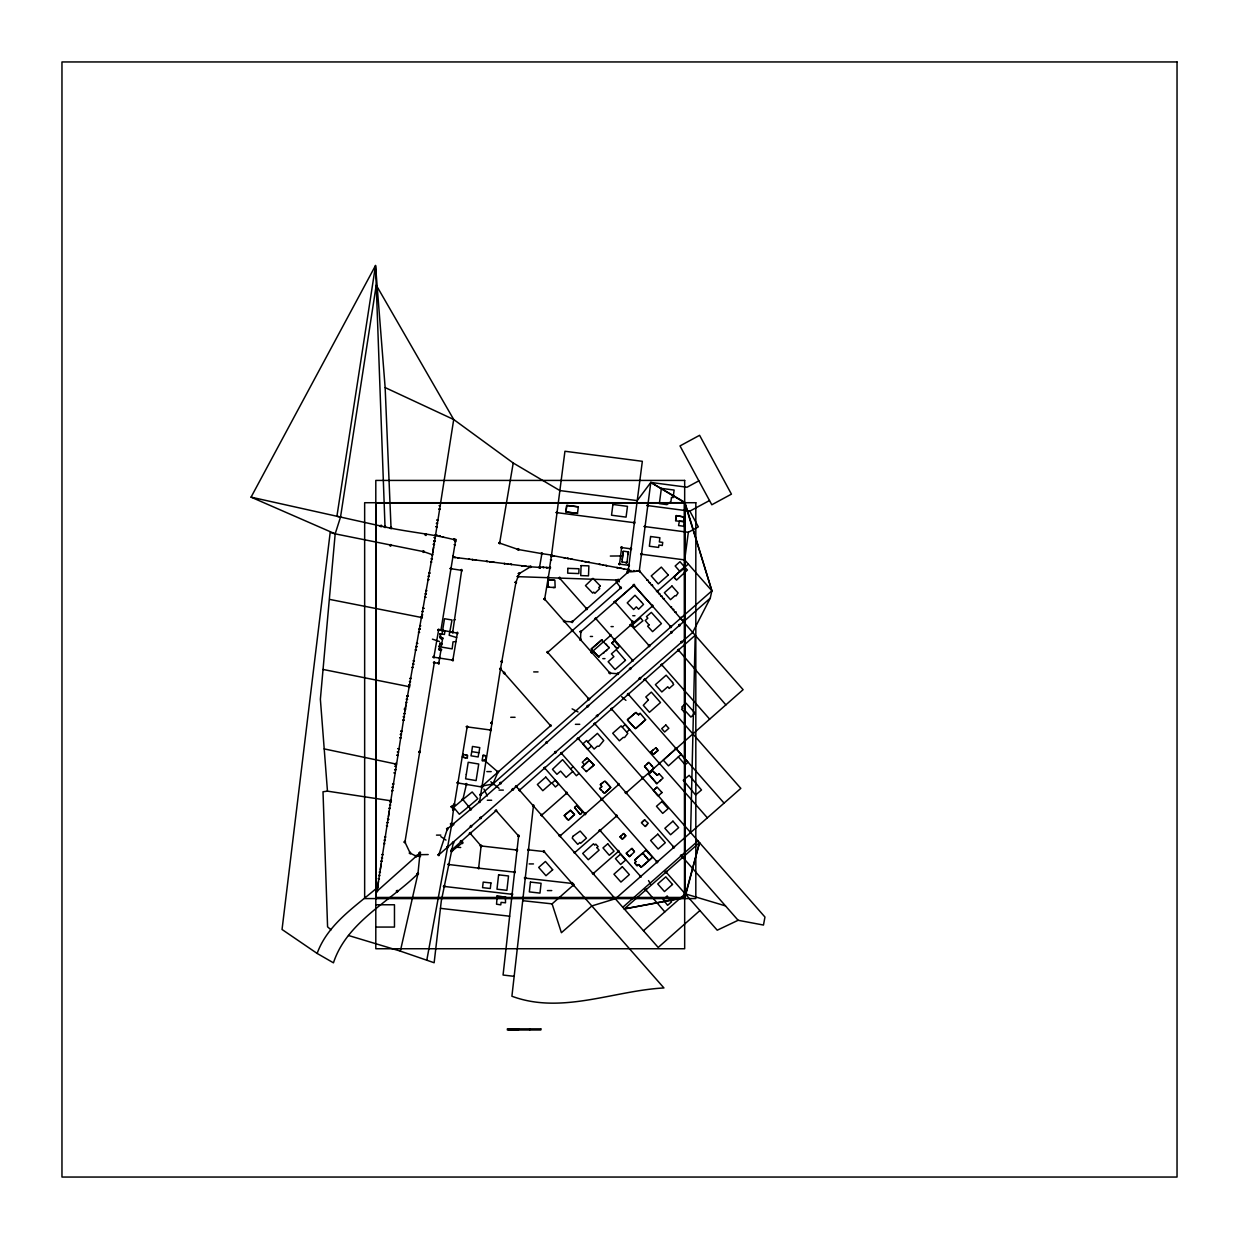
<?xml version="1.0" encoding="UTF-8"?>
<svg xmlns="http://www.w3.org/2000/svg" width="1239" height="1239" viewBox="0 0 1239 1239"><rect width="100%" height="100%" fill="white"/><g stroke="black" fill="none" stroke-linecap="round" stroke-linejoin="round"><path stroke-width="1.5" d="M483.907 788.995L487.345 795.949M628.266 570.498L637.233 500.618L650.8 482.436L684.966 502.414L711.883 590.833L710.241 598.189L479.57 801.819L447.403 828.86L438.792 854.91L516.26 786.517L624.255 908.93L684.966 897.733L699.524 842.582L666.086 872.101L717.226 930.21L738.119 920.283L763.472 925.053L764.959 917.046L690.634 832.562L695.203 635.297L639.324 570.838C617.657 574.246 633.021 567.121 627.646 572.511L572.155 621.854L564.318 621.405L544.649 599.149L550.085 566.719M548.041 586.682L548.072 585.582M548.087 585.025L548.134 583.91M548.149 583.368L548.18 582.253M548.196 581.711L548.242 580.595M670.857 626.872L617.951 673.737L610.037 673.18L580.533 639.696L580.797 631.766L634.012 585.18L670.857 626.872L711.883 590.833L684.671 502.709L650.8 482.436L639.324 570.838M549.218 587.209L548.118 587.147L548.258 580.038L549.357 580.069M388.612 819.335C387.249 818.406 388.783 821.256 387.559 818.809M443.438 630.527C439.876 631.286 445.591 629.04 441.812 629.985M441.796 638.41C441.038 635.669 438.637 636.18 440.294 638.271C443.252 640.826 443.717 636.536 441.967 638.085M454.728 619.748C452.514 620.12 455.642 619.655 454.713 619.841M549.961 567.725L539.724 566.982L540.436 567.849L539.538 566.564L538.81 567.787L540.39 567.88L539.523 567.462L541.877 553.647L551.556 555.072L549.558 567.71M551.231 555.97C551.68 553.337 551.618 555.583 551.603 556.001M453.335 842.644L441.301 900.892L434.146 962.749L400.336 951.118L417.946 873.712L420.067 852.835L376.981 891.244L390.796 800.781L327.468 791.148L320.374 699.23L335.18 533.854L340.524 517.066L376.238 285.14L453.706 419.51L513.225 463.014L559.873 490.567L637.233 500.618L642.344 461.311L564.938 451.259L551.556 555.072M497.071 897.377L497.18 896.277M497.226 895.782L496.529 904.191L500.773 904.857L501.083 902.364L505.512 902.813L505.419 896.881M514.588 872.148L478.641 868.167L481.088 845.958L470.216 833.382L496.142 810.662L518.614 836.015L503.065 975.031L514.154 976.347M566.161 510.313L566.285 509.214M566.347 508.671L566.471 507.572M566.533 507.014L566.657 505.915M506.085 897.361L497.257 895.782M565.975 511.955L566.703 505.435L578.303 506.828L577.498 513.38L565.975 511.955L566.099 510.871M533.436 805.846L511.908 996.233C561.499 1014.741 613.816 990.627 663.934 987.948L544.029 851.565L528.464 849.846M675.72 519.776L675.844 518.692M675.905 518.15L676.029 517.066M628.266 551.897L626.965 562.785L621.978 561.825M622.241 559.563L622.381 558.433M622.443 557.875L622.567 556.745M622.644 556.187L622.768 555.057M676.091 516.524L676.184 515.579L684.486 517.097L683.448 521.542L675.596 520.891L676.339 515.61M621.963 561.964L623.217 551.107L628.56 551.944L628.436 552.78M622.83 554.499L622.969 553.368M623.031 552.795L623.155 551.68M633.718 586.186L633.826 585.319L652.473 606.041L614.327 639.587L595.897 618.71M432.783 552.671L433.526 547.142M711.883 590.833L684.671 559.92L688.342 532.29L698.347 526.869L689.86 511.134L647.78 505.605M432.504 554.747L453.706 419.51L385.143 387.575L375.525 265.518L251.068 497.149L335.18 533.854L423.568 551.634L432.504 554.747L404.905 710.814M377.616 887.109L378.468 881.61M390.796 800.781L405.865 705.316M627.12 561.778L626.872 562.769M628.188 554.468L628.343 553.353M388.457 816.578L389.278 811.065M452.684 632.355L461.651 570.358L450.965 568.701M467.723 755.883L463.061 754.272L462.379 757.075L467.382 758.206L467.32 755.14M479.57 801.819L500.51 668.812L515.935 582.392L519.141 573.657L530.462 566.812L539.538 567.4M380.327 869.484L381.178 863.97M442.571 630.651L438.621 629.985L433.867 657.212L452.854 660.155L457.377 633.144L440.976 629.985L455.642 540.034C431.126 533.637 405.788 531.949 381.023 526.079L251.068 497.149M478.827 752.754L478.146 756.967L470.99 755.821L471.765 751.639L478.935 752.77L479.787 747.613L472.462 746.451L471.765 751.639M444.971 631.054L444.414 634.476L441.812 634.058L440.387 635.065M513.225 463.014L499.642 543.1L518.289 549.512L541.877 553.647M482.978 755.511L483.876 755.403M426.836 960.008L451.507 825.871L453.443 809.748L451.848 806.852L454.341 804.638L467.149 726.89L490.613 730.034M679.375 521.201L678.569 525.568L684.207 526.312M485.239 761.087L486.369 755.929L483.04 755.217L482.064 760.669C487.903 757.308 486.215 765.563 485.254 760.792M485.425 760.25L485.673 759.12M485.796 758.547L486.044 757.416M684.145 518.599L684.393 517.546M466.406 784.395L462.859 799.542L453.644 807.348L459.328 814.24L468.652 806.574L477.805 798.752L472.183 791.969L462.859 799.542L470.866 809.268M462.844 755.201L463.278 754.319M684.129 526.606L684.517 521.805M685.152 522.393L683.185 521.511M440.976 643.475C445.018 645.287 437.011 641.523 440.681 644.032M699.896 910.557L658.203 947.463L624.255 908.93L684.671 897.454L699.524 842.582M417.946 873.712C389.046 902.1 346.781 922.25 333.446 962.827L317.138 953.426C327.685 924.186 355.113 906.747 377.57 887.387M441.719 630.388C438.931 629.675 441.409 629.567 443.376 630.682M640.052 571.241C636.707 568.36 642.329 574.199 639.789 571.504M710.241 598.189L692.57 632.571L516.26 786.517M650.01 772.718L650.676 771.851M653.03 768.846L653.712 767.994L648.818 762.31L644.512 766.399L649.979 772.733L652.349 770.704L657.243 775.304L659.071 773.694L663.082 778.077L656.747 783.76L656.205 783.094M656.933 783.59L648.57 773.957L653.712 767.994M651.017 771.432L651.699 770.565M645.565 826.15L646.293 825.36M644.76 819.753L641.399 822.804L645.194 826.537L648.245 823.238L644.59 819.908M646.65 824.973L647.378 824.183M638.72 714.717L635.576 712.781M639.851 713.509L638.534 714.903L637.946 714.299M580.595 814.131L581.401 813.311M576.429 805.737L574.571 807.518L580.286 814.457L582.609 812.087L576.646 805.536M611.973 642.902L617.068 648.663L619.608 646.355L614.172 640.764L611.756 643.118L612.345 643.722M650.63 859.014L651.42 858.24M649.422 860.191L650.227 859.401M651.822 857.853L652.287 857.063M612.391 642.499L613.212 641.709M575.19 806.93L574.757 807.735M644.76 766.182L645.55 765.423M647.13 763.921L647.92 763.162M635.406 863.769L634.693 862.902L635.963 861.585L634.693 859.99L645.922 850.155L652.457 857.249L641.121 867.269L640.486 866.572M588.494 761.025L589.284 760.281L587.178 757.834L582.284 762.264L584.622 764.695L589.284 760.281L594.039 764.943L593.218 765.656M635.003 862.514L635.824 861.725M568.686 819.924L569.506 819.149M622.752 838.818L623.542 838.06M623.929 837.688L624.719 836.944M625.122 836.557L625.819 835.891L623.821 833.413L620.027 836.821L622.396 839.159L625.741 835.798M627.166 852.447L626.314 853.191L629.582 856.474M583.275 765.965L584.08 765.206M585.691 763.689L587.689 761.799M572.403 816.439L573.223 815.665M629.304 856.738L634.492 851.843L631.952 848.312L626.299 853.206M569.925 818.762L570.745 817.988M571.164 817.601L571.984 816.826M573.626 815.277L574.462 814.503M630.001 856.087L630.821 855.313M684.594 572.619L685.43 571.845M645.442 850.604L646.231 850.496M681.171 570.358L673.799 576.94L676.556 580.084L687.413 570.002L684.733 567.168L680.753 570.73M582.067 767.096L582.872 766.337M661.75 792.774L661.502 791.984M658.296 795.949L662.013 792.526L657.042 787.059L653.325 790.42L658.095 795.732M584.483 764.835L582.036 767.127L586.31 771.665L594.039 764.943M605.035 792.728L605.871 791.953M607.544 790.436L608.38 789.661M608.814 789.274L609.65 788.515M584.731 760.049L585.536 759.321M585.939 758.949L586.744 758.222M610.781 787.477L604.4 793.301L599.552 788.422L601.984 786.564L600.28 784.674L604.942 780.988L610.672 787.354M598.514 656.747L609.34 647.858L601.457 639.866M606.289 791.582L607.125 790.807M643.397 820.992L644.187 820.264M603.486 653.185L604.322 652.426M605.995 650.893L606.831 650.134M617.502 648.276L618.338 647.501M604.617 793.115L603.796 792.697M642.205 822.061L643.01 821.349M678.353 756.89L668.456 765.857L663.283 760.142L676.06 748.573L687.97 762.31L685.121 764.726L678.353 756.89L681.233 754.288M655.818 788.174L656.639 787.431M622.458 834.637L623.263 833.909M595.138 645.519L595.99 644.776M597.678 643.258L598.514 642.514M598.933 642.143L599.784 641.384M600.203 640.997L601.039 640.253M682.023 569.584L682.859 568.825M451.848 849.877L470.216 833.382M622.257 727.107L625.153 724.505L629.598 729.585L626.702 732.141L627.786 733.411L624.595 737.515L623.232 737.422L619.376 740.814L612.716 733.256L621.142 725.853L626.702 732.141M638.581 725.992L639.401 725.249M654.579 789.289L655.4 788.546M620.027 836.821L620.832 836.093M579.078 773.337L576.398 775.738L562.599 759.646L552.486 769.326L556.946 774.329L560.601 771.107L566.13 777.364L572.712 771.556M641.059 723.777L641.879 723.034M643.537 721.563L645.596 719.72L640.114 713.23M659.814 781.004L660.635 780.276M592.614 647.796L593.466 647.037M591.359 648.911L592.196 648.167M593.884 646.65L594.72 645.906M674.388 576.429L675.24 575.67M676.928 574.153L677.779 573.394M679.483 571.876L680.319 571.117M683.293 568.453L684.145 567.694M645.596 719.72L635.499 728.733L627.29 719.813L636.056 712.379M596.408 644.388L597.26 643.645M636.103 728.207L636.923 727.463M637.342 727.092L638.162 726.364M639.82 724.877L640.64 724.149M642.298 722.662L643.118 721.934M633.764 585.242L614.947 601.922L633.392 622.83M519.575 790.141L695.203 635.297L743.106 689.674L626.113 792.79L673.892 847.29M657.32 775.242L658.141 774.514M591.607 652.241L610.641 635.421M617.951 673.737L480.655 794.757M560.043 835.953L618.726 784.457M522.719 900.691L552.098 903.866L573.456 885.018M552.098 903.866L561.406 932.719L591.87 905.926L615.52 898.693L740.814 788.376L645.008 679.53M622.783 907.289L698.037 840.909M624.255 908.93L666.086 872.101M643.475 930.737L685.198 893.83L725.496 905.895L738.119 920.283M657.367 591.328L688.28 564.086M541.675 815.169L566.796 793.084M593.28 873.526L618.478 851.363M587.766 741.867L597.43 733.38L603.749 740.535L598.979 746.281L597.291 746.219L594.131 749.068L586.62 740.535L582.857 743.911L587.72 749.425L591.499 746.11M570.714 768.846L573.208 766.662M586.558 771.448L585.784 771.107M589.47 768.908L590.306 768.18M658.559 774.143L659.349 773.988M574.772 852.602L616.635 815.974M590.724 767.824L591.561 767.096M591.963 766.74L592.8 766.012M631.425 848.777L632.2 848.653M648.725 773.817L649.561 773.09M649.979 772.733L650.816 772.021M651.234 771.665L652.07 770.937M564.659 815.169L565.526 814.426M568.531 811.87L569.398 811.127M565.96 814.069L566.812 813.342M569.832 810.771L570.467 810.213L574.524 814.441L568.267 820.311L564.256 815.51L570.668 810.414M635.994 858.875L636.846 858.147M642.437 853.392L643.227 853.656M630.512 717.071L631.363 716.359M631.782 716.003L632.618 715.29M633.052 714.934L633.888 714.206M634.322 713.85L635.158 713.137M637.28 857.791L638.147 857.047M567.245 812.97L568.097 812.242M638.565 856.691L639.432 855.948M639.866 855.591L640.718 854.864M641.152 854.492L642.019 853.764M634.709 859.974L635.561 859.246M642.995 865.689L643.846 864.946M627.972 719.224L628.823 718.512M629.242 718.155L630.093 717.443M644.28 864.59L645.147 863.862M645.581 863.49L646.433 862.762M646.866 862.39L647.734 861.678M655.989 752.166L658.033 750.447L655.865 747.752L650.924 751.81L653.495 754.257L655.57 752.522M653.495 754.257L658.033 750.447M641.694 866.773L642.561 866.046M652.303 750.679L653.139 749.998M451.507 851.441L462.364 842.814L461.218 841.451M600.961 784.132L601.86 783.42M602.293 783.079L603.192 782.367M600.528 784.488L600.853 785.294M600.621 787.601L601.534 786.92M455.952 641.616L453.009 641.848L452.158 648.895L441.223 647.037L442.633 638.41L440.108 636.784L440.573 633.841L442.029 634.089L444.507 618.726L452.003 619.996L449.168 635.266L456.633 637.543M387.621 818.778L388.798 819.18M698.842 480.84L711.806 504.769L731.428 494.144L699.586 435.307L680.01 445.916L698.842 480.84L687.041 487.221L650.8 482.436M689.86 511.134L709.451 500.571M418.565 854.709L419.665 854.12L420.563 856.118L419.727 856.954L418.565 854.709L428.198 854.554M622.179 555.939L610.316 556.048M455.813 847.197L460.691 847.491M453.939 538.919C459.204 539.399 453.412 542.032 453.846 539.073M452.762 556.342C452.467 560.555 453.691 553.074 453.009 556.373M439.411 641.477L432.426 639.154M327.468 791.148L323.007 791.752L327.576 926.834L331.045 929.839M419.727 856.118L416.273 856.211L410.202 853.175L404.952 842.133L434.3 662.633L438.745 663.376L441.022 649.778L439.473 649.53L439.52 646.541L440 643.568L441.75 643.8M375.804 503.003L684.671 502.724L684.671 898.569L684.393 502.724M632.788 615.721L634.957 615.721M611.059 626.593L613.228 626.593M590.337 636.459L592.505 636.459M602.804 658.637L604.973 658.637M533.699 671.91L538.036 671.91M510.731 717.288L515.068 717.288M575.407 724.319L579.744 724.319M486.865 771.603L491.202 771.603M499.023 790.11L503.359 790.11M487.314 800.255L491.651 800.255M436.484 835.117L440.821 835.117M529.13 863.924L533.467 863.924M547.421 890.578L551.758 890.578M375.804 897.454L684.671 897.454M375.804 898.29L684.671 898.29M375.804 904.764L394.467 904.764L394.467 927.066L375.804 927.066M578.024 711.945L572.108 708.863M629.474 570.559L631.209 570.606M518.072 576.662L618.075 580.115C623.666 586.481 608.055 571.675 620.863 587.875L547.684 652.364L589.021 699.168M553.229 580.224L554.329 580.255M549.899 580.1L551.014 580.131M548.258 580.038L554.886 580.286L555.165 587.58L548.025 587.147M551.572 580.162L552.671 580.208M628.328 569.692C625.478 569.197 631.069 569.057 628.483 569.723L551.525 555.413M481.878 787.028C484.759 785.449 479.261 784.907 481.878 787.028L457.903 782.971M553.074 587.456L554.189 587.518M679.932 521.247L681.016 521.34M681.558 521.387L682.643 521.48M481.088 845.958L517.05 850.062M525.274 878.126L572.093 883.453M440.434 908.357L509.694 916.21M444.29 886.443L512.156 894.31M568.422 505.636L569.522 505.775M570.064 505.837L571.164 505.977M575.004 506.441L576.089 506.565M576.646 506.627L577.73 506.766M566.781 505.45L567.865 505.574M571.706 506.039L572.805 506.162M573.347 506.24L574.447 506.364M566.533 512.032L567.617 512.156M569.816 512.435L570.916 512.574M571.458 512.636L572.557 512.76M573.099 512.838L574.199 512.977M574.741 513.039L575.841 513.178M576.383 513.24L577.482 513.38M448.812 864.512L478.641 868.167M452.854 557.163L530.462 566.812M568.159 512.234L569.259 512.373M628.916 565.325L619.515 564.132L621.637 547.576L631.023 548.846M557.023 512.667L634.383 522.719M645.054 526.606L688.342 532.29M641.523 554.236L684.671 559.92M445.994 840.088L440.821 836.573M482.637 760.746L483.799 760.901M625.184 562.491L626.299 562.676M678.492 516.013L679.561 516.198M676.881 515.703L677.95 515.904M680.103 516.291L681.171 516.493M681.713 516.586L682.782 516.787M683.324 516.88L684.393 517.081M329.837 599.444L421.756 617.533M323.038 669.447L409.149 686.685M465.585 754.783L466.731 755.016M324.2 748.898L395.984 764.045M484.449 755.527L485.58 755.759M490.814 781.747L499.023 788.36M340.524 517.066L336.915 516.26L375.525 265.518L385.019 526.854M462.797 757.168L463.944 757.432M464.517 757.556L465.663 757.819M621.622 696.659L625.927 700.376M335.18 533.854L330.193 532.429L282.043 929.482L317.138 953.426M348.484 935.491L400.336 951.118M650.614 884.119L648.524 880.588M485.781 761.443L498.016 772.036L492.874 784.008L481.522 786.192L481.677 787.787L482.668 787.137L482.095 786.161L550.565 725.713L500.51 668.812M653.696 771.974L654.502 772.733M654.904 773.105L655.71 773.848M652.488 770.844L653.294 771.587M656.112 774.236L656.918 774.995M651.187 752.058L651.962 752.801M652.349 753.157L653.123 753.901M590.476 761.443L591.251 762.217M591.653 762.605L592.443 763.379M620.414 837.208L621.188 837.967M589.284 760.281L590.074 761.056M592.831 763.766L593.62 764.54M621.575 838.354L622.35 839.113M600.203 789.073L600.992 789.878M602.603 791.489L603.408 792.294M617.223 643.893L618.013 644.714M636.784 713.122L637.558 713.912M616.294 647.858L617.068 648.663M573.409 813.28L574.184 814.1M571.055 810.833L571.845 811.653M572.232 812.056L573.007 812.877M615.102 646.619L615.891 647.439M638.952 864.915L637.109 865.813L634.647 862.855M596.191 654.269L596.966 655.09M599.01 657.274L591.251 649.004L602.262 639.773M591.545 649.329L592.319 650.15M593.868 651.791L594.643 652.628M595.03 653.03L595.804 653.851M597.353 655.508L598.127 656.329M639.324 865.333L640.098 866.169M641.121 867.269L638.627 864.574L636.846 865.503M647.749 852.138L648.508 852.959M633.795 726.875L634.538 727.696M628.158 720.773L628.916 721.594M630.419 723.22L631.162 724.025M631.549 724.443L632.293 725.249M632.664 725.651L633.423 726.472M629.288 721.996L630.047 722.817M576.832 805.737L577.606 806.589M580.533 639.696L564.318 621.405M656.995 794.509L657.739 795.33M580.301 809.547L581.06 810.399M581.447 810.817L582.222 811.669M577.994 807.007L578.752 807.859M579.14 808.277L579.914 809.129M655.88 793.27L656.624 794.091M606.119 782.289L606.878 783.125M607.249 783.559L608.008 784.395M608.395 784.814L609.154 785.665M609.526 786.084L610.285 786.935M653.665 790.807L654.409 791.628M559.532 578.102L586.775 608.907M578.164 738.568L626.113 792.79M681.311 855.653L725.496 905.895M630.883 625.029L649.298 645.906M661.781 664.832L709.637 719.116M614.327 639.587L632.757 660.495M628.297 694.274L724.072 803.104M594.844 723.793L690.634 832.562M561.453 753.327L657.166 862.019M544.68 768.01L585.226 813.977M600.032 830.486L640.702 876.531M611.586 709.018L707.345 817.802M674.79 578.071L675.534 578.923M605.995 644.032L606.738 644.884M608.225 646.588L608.969 647.439M651.575 765.501L652.287 766.337M644.652 766.569L645.364 767.39M645.72 767.808L646.433 768.629M648.942 771.525L649.654 772.346M678.461 650.103L725.899 704.914M650.506 764.262L651.218 765.098M646.789 769.047L647.501 769.868M647.858 770.286L648.57 771.107M588.231 759.042L588.943 759.863M645.906 889.912L664.816 911.873M626.64 853.609L627.368 854.461M627.724 854.895L628.452 855.746M646.154 857.156L647.579 858.844M648.307 859.727L649.035 860.578L642.778 853.113M646.495 857.543L645.085 855.87M565.371 816.842L566.099 817.709M649.84 775.49L650.552 776.326M651.962 778.015L652.674 778.866M653.03 779.3L653.727 780.136M654.084 780.555L654.796 781.406M655.152 781.824L655.849 782.676M642.933 853.299L643.645 854.151M564.287 815.541L565.015 816.408M643.583 854.089L644.311 854.941M644.667 855.375L645.395 856.242M647.935 859.277L648.663 860.145M648.787 774.22L649.499 775.056M650.909 776.745L651.621 777.596M566.455 818.143L567.183 819.01M635.777 864.202L636.49 865.07M576.212 809.501L576.94 810.383M577.297 810.833L578.024 811.715M575.113 808.184L575.841 809.067M578.396 812.149L579.124 813.032M579.48 813.481L580.208 814.364M656.004 747.938L656.685 748.774M657.026 749.192L657.692 750.029M624.719 834.528L625.401 835.38M632.525 849.102L633.191 850.016M633.516 850.481L634.167 851.394M385.143 387.575L391.044 528.015M529.673 1028.866L529.673 1029.981M518.522 1028.866L518.522 1029.981M517.406 1028.866L517.406 1029.981M516.291 1028.866L516.291 1029.981M515.176 1028.866L515.176 1029.981M514.061 1028.866L514.061 1029.981M512.946 1028.866L512.946 1029.981M511.831 1028.866L511.831 1029.981M510.716 1028.866L510.716 1029.981M509.601 1028.866L509.601 1029.981M508.486 1028.866L508.486 1029.981M376.067 502.724L376.067 898.569M567.865 568.36L567.679 573.161L578.814 573.564L578.985 568.763L567.865 568.36M581.091 565.604L580.735 575.608L588.494 575.856L588.881 565.867L581.091 565.604M378.329 878.792L379.444 878.9L378.344 878.73M379.351 872.179L380.45 872.349L379.366 872.07M383.765 843.527L384.864 843.697L383.78 843.418M384.787 836.914L385.887 837.022L384.787 836.852M386.986 822.588L388.101 822.696L387.002 822.526M391.214 801.679L390.115 801.741L391.214 801.679M400.398 734.402L401.498 734.51L400.398 734.34M403.899 713.494L404.998 713.618L403.899 713.494M403.899 720.153L402.783 720.215L403.899 720.153M406.965 695.931L408.065 696.039L406.965 695.931M413.811 664.15L412.711 664.212L413.811 664.15M416.505 643.258L417.62 643.366L416.505 643.258M420.222 629.056L419.107 629.056L420.222 629.056M423.908 608.194L422.809 608.086L423.893 608.364M428.833 572.96L429.933 573.084L428.833 572.96M432.38 558.727L431.28 558.789L432.38 558.727M435.927 526.683L437.042 526.792L435.927 526.683M437.088 535.294C435.431 534.737 433.092 535 437.088 535.294M439.876 509.121L438.776 509.012L439.86 509.167M440.341 536.1L439.226 536.1L440.341 536.1M473.081 559.61L471.966 559.548L473.081 559.672M492.998 562.165L494.113 562.289L493.014 562.119M504.072 563.544L505.171 563.668L504.072 563.497M508.501 564.008L507.386 564.008L508.501 564.008M510.7 564.38L511.8 564.535L510.731 564.256M550.844 556.45L551.944 556.621L550.859 556.342M551.525 559.827L550.41 559.765L551.525 559.889M564.148 557.798L565.247 557.968L564.163 557.689M623.341 568.778L624.456 568.902L623.356 568.732M651.466 585.195L652.566 585.304L651.466 585.195M648.384 699.911L643.304 705.301L649.468 712.27L660.511 702.528L651.327 692.121L645.813 696.968L648.384 699.911M664.367 598.638L663.268 598.685L664.367 598.638M380.203 526.002C381.891 528.867 382.34 523.245 380.203 525.909M384.198 526.776C386.072 529.611 385.887 524.112 384.198 526.683M390.208 527.938C391.896 530.834 392.174 525.305 390.223 527.845M389.666 545.346C391.168 548.258 391.989 542.682 389.681 545.253M376.145 891.166C377.972 893.969 377.972 888.502 376.16 891.073M376.733 887.294C378.654 890.144 378.437 884.522 376.749 887.217M378.84 875.477L379.939 875.648L378.855 875.369M381.039 861.151L382.154 861.322L381.07 861.043M381.55 857.853L382.65 858.023L381.581 857.744M382.061 854.538L383.161 854.709L382.092 854.43M384.276 840.212L385.375 840.383L384.291 840.104M386.475 825.886L387.575 826.057L386.506 825.778M389.123 808.246L390.223 808.417L389.139 808.2M389.619 804.932L390.734 805.056L389.619 804.885M389.96 800.704C391.88 803.491 391.772 797.962 389.975 800.611M391.679 790.59L392.778 790.699L391.679 790.59M392.144 787.276L393.243 787.385L392.144 787.276M392.608 783.962L393.723 784.07L392.608 783.962M394.172 772.919L395.272 773.09L394.172 772.873M394.637 769.605L395.752 769.729L394.637 769.605M395.148 763.967C396.991 766.848 396.883 761.164 395.164 763.89M395.102 766.291L396.201 766.461L395.133 766.182M396.883 755.294L397.982 755.465L396.898 755.232M397.44 751.996L398.54 752.166L397.456 751.934M397.998 748.697L399.097 748.867L397.998 748.635M399.841 737.701L400.94 737.809L399.841 737.701M400.94 731.103L402.056 731.273L400.956 731.041M403.341 716.792L404.456 716.916L403.341 716.792M404.348 709.111C406.113 712.007 406.222 706.385 404.348 709.111M405.788 702.513L406.903 702.621L405.803 702.451M396.403 891.12C398.091 894.016 398.354 888.471 396.403 891.027M406.377 699.214L407.492 699.338L406.377 699.214M408.328 686.607C409.877 689.55 410.481 683.851 408.328 686.607M408.901 684.95L410.016 685.059L408.916 684.888M409.505 681.651L410.62 681.76L409.52 681.605M410.109 678.353L411.209 678.523L410.109 678.306M412.107 667.387L413.222 667.511L412.107 667.341M404.131 842.04C405.989 844.921 405.85 839.206 404.131 842.04M413.299 660.805L414.415 660.976L413.315 660.759M415.313 649.84L416.412 649.948L415.313 649.84M415.901 646.541L417.016 646.665L415.901 646.541M418.503 632.293L419.618 632.401L418.519 632.231M422.731 551.556C424.419 554.452 424.698 548.923 422.747 551.479M419.711 625.71L420.811 625.819L419.711 625.649M420.919 617.456C422.685 620.274 422.917 614.807 420.966 617.285M425.008 534.659C426.851 537.556 426.805 531.81 425.008 534.659M409.366 853.082C411.363 855.917 410.93 850.217 409.366 853.082M421.678 614.73L422.778 614.838L421.678 614.668M422.236 611.431L423.335 611.601L422.267 611.323M424.683 597.136L425.798 597.26L424.683 597.136M425.256 593.853L426.355 593.961L425.256 593.791M425.813 590.554L426.928 590.662L425.829 590.492M418.813 751.841C420.78 754.721 420.331 749.006 418.813 751.841M427.703 579.558L428.802 579.666L427.703 579.558M428.26 576.259L429.375 576.383L428.26 576.259M415.437 856.134C417.404 858.937 417.094 853.392 415.452 856.056M430.707 561.979L431.822 562.088L430.723 561.917M431.838 555.382C432.628 555.769 433.139 553.074 431.977 555.382M433.34 544.324L434.455 544.448L433.34 544.324M433.789 541.009L434.904 541.133L433.789 541.009M417.125 873.634C419.076 876.469 418.797 870.769 417.125 873.634M434.239 537.695L435.338 537.865L434.239 537.649M419.231 852.757C421.399 855.514 420.532 849.939 419.231 852.757M436.453 523.369L437.568 523.493L436.469 523.323M436.995 520.07L438.095 520.241L436.995 520.008M439.287 505.76L440.403 505.868L439.303 505.698M433.031 657.119C434.951 659.907 434.703 654.533 433.061 656.964M433.464 662.555C435.416 665.343 435.044 659.86 433.511 662.385M437.785 629.908C439.628 632.804 439.582 627.058 437.785 629.908M442.462 536.859L443.562 537.029L442.493 536.75M437.909 663.283C439.83 666.086 439.535 660.65 437.925 663.206M438.637 649.437C440.557 652.256 440.341 646.619 438.637 649.437M438.699 646.448C442.075 647.269 439.504 646.077 438.714 646.371M439.752 633.764C443.856 634.724 442.06 633.454 439.752 633.764M438.792 658.017C440.495 660.914 440.759 655.385 438.807 657.94M440.31 649.53C440.96 652.721 442.973 647.331 440.31 649.53M450.144 568.608C452.049 571.442 451.863 565.82 450.16 568.531M437.956 854.817C439.644 857.76 439.86 852.076 437.956 854.817M454.31 544.757L455.41 544.928L454.326 544.711M454.852 541.458L455.952 541.629L454.852 541.397M454.264 557.349L455.379 557.473L454.264 557.349M451.848 632.277C453.799 635.065 453.613 629.536 451.863 632.184M452.018 660.077C453.877 662.973 453.83 657.181 452.018 660.077M457.594 557.767L458.693 557.937L457.609 557.658M443.454 886.35C445.482 889.091 445.08 883.639 443.485 886.195M446.567 828.783C448.022 831.71 448.859 826.196 446.582 828.69M456.541 633.067C458.445 635.886 458.275 630.295 456.556 632.974M447.031 846.826C448.859 849.706 448.766 844.022 447.047 846.748M460.815 570.265C462.797 573.146 462.286 567.4 460.815 570.265M447.976 864.435C449.711 867.3 449.881 861.817 447.991 864.342M451.011 806.775C452.901 809.594 452.777 803.987 451.027 806.682M450.438 824.028C452.452 826.754 452.096 821.302 450.469 823.858M450.671 825.794C452.328 828.736 452.746 822.959 450.671 825.794M450.686 851.348C454.109 853.408 451.987 845.525 450.686 851.348M452.607 809.671C454.574 812.474 454.264 806.93 452.622 809.594M452.405 824.307C454.295 827.125 454.279 821.503 452.405 824.307M453.505 804.56C455.472 807.394 455.069 801.803 453.505 804.56M452.498 842.566C454.264 845.416 454.419 839.841 452.514 842.474M457.067 782.893C458.848 785.743 459.08 780.167 457.083 782.8M468.652 559.145L469.751 559.316L468.683 559.037M462.023 799.465C464.021 802.283 463.587 796.584 462.023 799.465M460.397 841.374C462.317 844.177 462.116 838.602 460.397 841.296M466.313 726.797C468.234 729.632 468.032 724.041 466.329 726.72M475.296 559.966L476.396 560.074L475.296 559.92M461.528 842.737C463.123 845.633 463.68 840.073 461.543 842.644M465.585 784.302C467.537 787.106 467.242 781.577 465.601 784.225M467.815 806.481C469.999 809.237 469.101 803.677 467.815 806.481M470.046 809.191C471.966 812.01 471.796 806.341 470.046 809.191M469.38 833.305C471.083 836.124 471.486 830.672 469.426 833.135M470.34 826.243C472.524 828.984 471.625 823.424 470.34 826.243M486.354 561.344L487.469 561.453L486.354 561.344M489.684 561.763L490.783 561.871L489.684 561.763M478.734 801.726C480.639 804.545 480.376 799.109 478.75 801.648M479.818 794.664C481.971 797.451 481.181 791.798 479.818 794.664M479.818 817.864C481.677 820.745 481.568 814.999 479.818 817.864M477.805 868.09C479.772 870.862 479.57 865.349 477.82 867.997M480.252 845.865C482.126 848.7 482.033 843.093 480.267 845.788M498.806 543.023C500.773 545.857 500.37 540.266 498.806 543.023M489.777 729.941C491.434 732.899 491.852 727.123 489.777 729.941M490.845 723.034C492.905 725.822 492.41 720.153 490.845 723.034M492.038 783.915C493.834 786.765 493.927 781.236 492.053 783.838M499.673 668.719C501.454 671.584 501.547 666.024 499.689 668.642M500.943 661.58C502.786 664.398 502.802 658.931 500.99 661.425M497.18 771.959C498.945 774.855 499.054 769.202 497.18 771.959M495.321 810.585C497.149 813.45 497.071 807.905 495.321 810.507M503.437 672.978C505.047 675.828 505.589 670.407 503.452 672.885M499.875 783.079C502.027 785.82 501.222 780.245 499.875 783.079M515.099 582.315C516.864 585.195 516.973 579.589 515.099 582.315M517.453 549.435C518.94 552.346 519.791 546.724 517.468 549.342M517.236 576.569C519.048 579.418 519.064 573.889 517.252 576.491M518.32 573.564C520.272 576.445 519.822 570.714 518.32 573.564M521.774 565.743L522.873 565.913L521.774 565.696M512.172 789.305C513.844 792.232 514.139 786.548 512.187 789.212M525.088 566.161L526.188 566.331L525.104 566.053M515.424 786.424C517.329 789.243 517.252 783.621 515.424 786.424M511.32 894.217C513.24 897.036 513.039 891.445 511.335 894.14M528.403 566.579L529.518 566.688L528.403 566.579M513.751 872.07C515.703 874.889 515.439 869.251 513.751 872.07M529.626 566.734C531.608 569.475 531.361 564.008 529.673 566.564M518.738 790.064C520.69 792.883 520.395 787.338 518.754 789.971M516.214 849.985C518.072 852.866 517.979 847.12 516.214 849.985M517.778 835.922C519.482 838.818 519.745 833.289 517.794 835.845M524.438 878.048C526.11 880.883 526.482 875.415 524.469 877.878M541.04 553.554C542.837 556.373 542.93 550.89 541.071 553.399M527.644 849.768C529.363 852.664 529.688 846.949 527.644 849.768M542.868 567.462L543.967 567.632L542.899 567.354M532.615 805.768C534.52 808.587 534.334 802.98 532.615 805.675M543.813 599.057C545.625 601.891 545.547 596.455 543.844 598.902M546.213 567.57L547.328 567.679L546.213 567.57M547.437 577.622C549.388 580.425 549.125 574.803 547.437 577.622M549.125 567.648C550.828 570.513 551.154 564.953 549.125 567.648M546.864 652.272C548.738 655.106 548.645 649.499 546.864 652.194M553.183 555.769L554.282 555.877L553.183 555.769M540.839 815.076C542.759 817.895 542.543 812.319 540.854 814.999M556.187 512.574C558.077 515.439 557.968 509.709 556.187 512.574M543.859 767.932C545.532 770.859 545.733 765.175 543.859 767.932M545.965 742.378C547.53 745.336 548.118 739.637 545.965 742.378M543.193 851.472C545.114 854.291 544.788 848.854 543.209 851.394M549.729 725.62C551.525 728.439 551.696 722.879 549.744 725.543M558.696 578.009C560.415 580.921 560.756 575.128 558.696 578.009M554.607 752.228C556.512 755.078 556.373 749.332 554.607 752.228M563.482 621.312C565.495 624.053 565.154 618.602 563.513 621.157M567.431 558.402L568.546 558.526L567.431 558.355M560.617 753.25C562.413 756.1 562.537 750.462 560.617 753.25M570.714 559.021L571.829 559.13L570.714 559.021M559.207 835.86C561.205 838.679 560.771 832.995 559.207 835.86M571.318 621.761C573.007 624.673 573.409 618.881 571.318 621.761M571.489 630.558C573.208 633.439 573.409 627.956 571.504 630.481M565.96 793.006C567.803 795.856 567.803 790.234 565.96 793.006M581.68 561.05L582.779 561.221L581.711 560.942M579.697 639.603C581.711 642.452 581.277 636.738 579.697 639.603M579.96 631.689C581.416 634.616 582.253 629.102 579.976 631.611M584.978 561.67L586.078 561.825L584.994 561.561M577.328 738.475C578.876 741.449 579.496 735.734 577.328 738.475M571.256 883.376C572.759 886.288 573.58 880.712 571.272 883.283M585.939 608.829C587.704 611.71 587.813 606.103 585.939 608.829M588.262 562.274L589.377 562.382L588.277 562.212M573.936 852.509C576.089 855.266 575.361 849.598 573.936 852.509M572.635 884.925C574.106 887.852 574.973 882.23 572.65 884.847M587.131 706.044C588.633 708.956 589.454 703.38 587.147 705.951M588.184 699.075C590.136 701.863 589.95 696.333 588.2 698.997M590.771 652.163C592.66 655.044 592.412 649.298 590.771 652.163M584.39 813.899C586.279 816.718 586.14 811.127 584.405 813.806M595.061 618.617C597.059 621.343 596.764 615.907 595.092 618.462M599.227 564.303L600.326 564.473L599.227 564.256M594.008 723.715C595.866 726.534 595.835 720.928 594.023 723.622M602.51 564.922L603.61 565.092L602.526 564.86M596.424 715.708C597.926 718.635 598.747 713.044 596.439 715.631M605.809 565.526L606.909 565.696L605.825 565.418M592.443 873.449C594.131 876.376 594.333 870.692 592.443 873.449M599.211 830.409C601.039 833.166 601.054 827.838 599.242 830.238M601.085 799.14C602.65 802.02 603.408 796.476 601.101 799.062M609.82 635.344C611.772 638.131 611.601 632.51 609.82 635.344M609.201 673.087C611.183 675.875 610.858 670.33 609.201 673.087M614.126 601.829C615.798 604.771 616.015 599.087 614.126 601.829M616.774 567.555L617.874 567.679L616.774 567.555M613.491 639.51C615.582 642.267 614.947 636.722 613.506 639.417M610.765 708.925C612.267 711.836 613.073 706.276 610.781 708.847M617.254 580.038C618.85 582.903 619.376 577.389 617.27 579.945M618.679 564.055C620.801 566.812 620.15 561.128 618.679 564.055M620.801 547.499C622.427 550.441 622.845 544.726 620.816 547.421M620.058 568.174L621.173 568.283L620.058 568.112M620.027 587.797C621.947 590.616 621.73 585.025 620.042 587.704M617.13 673.644C619.082 676.479 618.772 670.826 617.13 673.644M626.81 572.433C628.545 575.314 628.731 569.708 626.81 572.433M628.08 565.247C630.062 568.112 629.551 562.382 628.08 565.247M615.798 815.881C617.611 818.731 617.549 813.202 615.829 815.711M617.905 784.364C620.027 787.121 619.376 781.453 617.905 784.364M630.202 548.769C631.875 551.711 632.091 546.027 630.202 548.769M633.563 522.641C635.545 525.46 635.111 519.761 633.563 522.641M617.642 851.27C619.454 854.089 619.577 848.56 617.657 851.193M630.062 624.936C631.89 627.817 631.782 622.179 630.062 624.859M633.439 570.637L634.554 570.745L633.439 570.637M627.461 694.196C629.52 696.953 629.009 691.347 627.461 694.196M633.175 585.102C634.988 587.936 635.018 582.407 633.191 585.009M629.505 668.642C631.255 671.523 631.379 665.901 629.505 668.642M631.828 621.901C633.656 624.704 633.671 619.237 631.859 621.73M632.556 622.737C634.569 625.571 634.089 619.841 632.556 622.737M625.277 792.712C627.042 795.593 627.213 789.893 625.277 792.712M631.921 660.402C633.718 663.268 633.795 657.692 631.936 660.325M636.784 570.73L637.884 570.9L636.8 570.621M640.687 554.158C642.329 557.039 642.855 551.432 640.702 554.065M644.218 526.513C646.2 529.332 645.86 523.694 644.218 526.513M646.944 505.512C648.771 508.346 648.771 502.833 646.959 505.435M639.262 678.306C641.09 681.202 641.074 675.425 639.262 678.306M647.037 580.177L648.152 580.286L647.052 580.115M644.187 679.452C646.169 682.302 645.751 676.54 644.187 679.452M649.251 582.686L650.367 582.795L649.267 582.624M648.462 645.813C650.165 648.709 650.429 643.18 648.477 645.736M641.926 777.968C643.831 780.818 643.676 775.072 641.926 777.968M651.652 605.948C653.588 608.736 653.402 603.223 651.652 605.871M639.866 876.438C641.725 879.287 641.694 873.634 639.882 876.36M656.546 591.235C658.467 594.023 658.343 588.494 656.546 591.158M658.838 593.558L659.938 593.729L658.838 593.496M645.07 889.819C646.82 892.715 646.897 887.109 645.085 889.741M661.053 596.067L662.153 596.238L661.053 596.005M660.945 664.754C662.633 667.666 663.035 661.858 660.945 664.754M658.621 763.301C660.681 766.074 660.17 760.452 658.621 763.301M656.345 861.941C657.924 864.853 658.482 859.246 656.345 861.864M670.64 606.94L671.724 607.11L670.655 606.831M670.02 626.795C671.739 629.691 672.096 623.898 670.02 626.795M670.717 632.246C672.684 635.096 672.281 629.505 670.717 632.246M672.839 609.449L673.939 609.619L672.87 609.34M675.054 611.958L676.169 612.081L675.069 611.911M665.266 872.008C667.109 874.842 667.078 869.22 665.266 871.931M677.625 650.01C679.297 652.953 679.53 647.269 677.625 650.01M678.771 625.137C680.676 627.972 680.49 622.35 678.786 625.06M680.103 617.982C681.837 620.847 682.008 615.365 680.118 617.905M683.851 559.827C685.678 562.738 685.647 556.992 683.851 559.827M675.363 748.604C677.454 751.392 676.742 745.816 675.363 748.604M680.846 642.003C682.782 644.807 682.441 639.386 680.861 641.926M682.426 620.321L683.525 620.491L682.441 620.212M683.076 621.343C684.904 624.255 684.78 618.54 683.076 621.343M673.071 847.213C674.976 850.031 674.775 844.456 673.087 847.12M680.49 855.576C682.302 858.395 682.209 852.959 680.521 855.406M681.992 857.264C683.897 860.083 683.696 854.507 681.992 857.187M684.377 893.753C685.988 896.695 686.483 890.903 684.377 893.753M572.945 836.325L572.232 838.091L577.761 844.363L579.867 842.505L580.611 843.325L586.45 838.184L580.177 831.059L572.945 836.325M490.923 882.958L490.303 888.502L482.575 887.651L483.195 882.106L490.923 882.958M498.605 874.842L496.978 889.184L506.906 890.33L508.517 875.973L498.605 874.842M530.447 882.075L529.332 891.894L539.972 893.102L541.087 883.283L530.447 882.075M650.614 536.518L649.36 546.229L658.606 547.421L658.916 545.036L662.292 545.485L662.726 542.388L659.334 541.939L659.907 537.741L650.614 536.518M612.933 504.459L611.524 515.223L626.067 517.128L627.476 506.348L612.933 504.459M661.378 488.383L659.349 503.623L666.938 504.629L670.903 501.594L671.476 497.381L673.133 497.598L674.124 490.055L661.378 488.383M466.298 774.344L465.601 778.82L476.101 780.585L478.734 764.014L468.203 762.279L466.298 774.344M596.935 847.646L599.087 850.14L588.277 859.727L582.702 853.439L593.512 843.774L594.705 845.122L595.835 844.115L598.081 846.624L596.935 847.646M600.296 585.954L598.731 587.642L599.722 588.649L594.89 593.311L593.729 592.103L592.691 593.094L585.474 585.598L592.954 578.365L600.296 585.954M641.322 601.875L643.506 604.415L638.612 609.216L636.304 606.893L633.64 609.542L627.228 602.882L635.003 595.262L641.322 601.875M649.019 624.936L647.625 626.191L652.566 631.642L661.425 623.589L651.342 612.391L646.464 616.604L647.842 618.184L645.225 620.538L649.019 624.936M685.399 711.031L684.253 712.084L681.589 709.157L682.751 708.119L681.76 707.035L686.003 703.163L695.141 713.215L690.897 717.071L685.399 711.031M684.656 567.044L679.855 571.38L675.162 566.006L679.994 561.701L684.656 567.044M552.671 869.747L545.981 875.725L538.686 867.424L545.423 861.461L552.671 869.747M672.591 682.503L673.644 684.532L669.215 688.435L667.744 686.762L661.827 691.966L655.4 684.671L666.148 675.193L672.591 682.503M622.35 866.742L613.94 874.207L620.94 882.075L629.35 874.61L622.35 866.742M671.972 586.016L664.383 592.722L670.5 599.661L675.085 595.618L676.045 595.944L678.089 592.954L671.972 586.016M625.463 660.356L615.071 669.525L608.148 661.719L613.894 656.655L611.416 653.867L616.232 649.67L625.463 660.356M665.839 725.016L661.719 728.656L664.662 732.001L668.828 728.3L665.839 725.016M672.498 884.46L664.46 891.569L657.739 883.934L665.792 876.84L672.498 884.46M668.286 575.051L658.219 583.894L651.234 575.934L661.316 567.09L668.286 575.051M545.779 777.101L537.37 784.519L542.806 790.699L551.231 783.28L545.779 777.101M672.947 821.163L664.863 828.271L670.578 834.761L678.647 827.652L672.947 821.163M620.507 854.198L615.458 858.642L620.584 864.497L625.649 860.052L620.507 854.198M657.785 834.157L650.614 840.46L658.141 849.025L665.312 842.737L657.785 834.157M661.905 801.525L656.469 806.279L662.71 813.388L668.146 808.618L661.905 801.525M555.18 780.245L551.99 783.033L555.428 786.982L558.619 784.194L555.18 780.245M667.109 896.184L663.175 899.576L667.589 905.306L671.615 901.837L667.109 896.184M607.745 843.821L602.975 847.91L609.278 855.266L614.048 851.178L607.745 843.821M640.532 617.936L632.432 624.812L634.709 627.492L642.902 620.785L640.532 617.936M683.959 779.703L683.247 780.307L695.59 794.958L701.506 789.971L689.163 775.304L683.959 779.703M1177.035 61.95L61.965 61.95L61.965 1177.05L1177.035 1177.05L1177.035 61.95M684.671 480.422L375.804 480.422L375.804 948.749L684.671 948.749L684.671 480.422M695.822 502.724L364.653 502.724L364.653 898.569L695.822 898.569L695.822 502.724M540.823 1028.866L507.371 1028.866L507.371 1029.981L540.823 1029.981L540.823 1028.866"/></g></svg>
